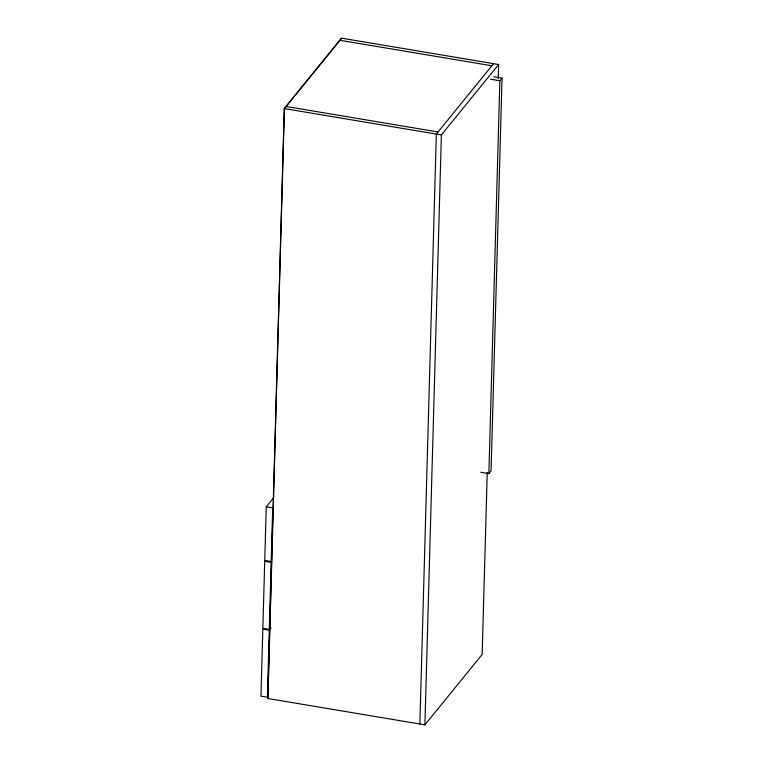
<?xml version="1.0" encoding="UTF-8"?>
<svg xmlns="http://www.w3.org/2000/svg" width="763" height="763" viewBox="0 0 763 763"><rect width="100%" height="100%" fill="white"/><g stroke="black" fill="none" stroke-linecap="round" stroke-linejoin="round"><path stroke-width="1.14" d="M266.249 506.832L264.751 560.452L271.199 561.539L272.696 507.91L266.249 506.832L273.707 497.657M269.282 630.181L267.412 697.22L260.956 696.142L262.825 629.103L269.282 630.181L270.779 628.35M269.301 629.38L271.18 562.341L264.723 561.263L262.853 628.302L269.301 629.38L270.798 627.548M498.239 78.78L498.64 64.512L341.509 38.15L284.256 108.565L267.775 698.488L424.905 724.85L482.159 654.435L487.242 472.459M267.947 698.517L284.418 108.594L341.671 38.179M419.86 724.001L436.331 134.078L493.585 63.663M424.905 724.85L441.386 134.927L498.64 64.512M480.68 472.24L488.873 473.613L499.851 80.783L502.044 78.074L493.852 76.701M502.044 78.074L491.067 470.914L488.873 473.613M339.783 40.267L491.868 65.771M490.485 79.209L499.851 80.783M285.972 106.458L438.048 131.97M284.256 108.565L441.386 134.927"/></g></svg>
